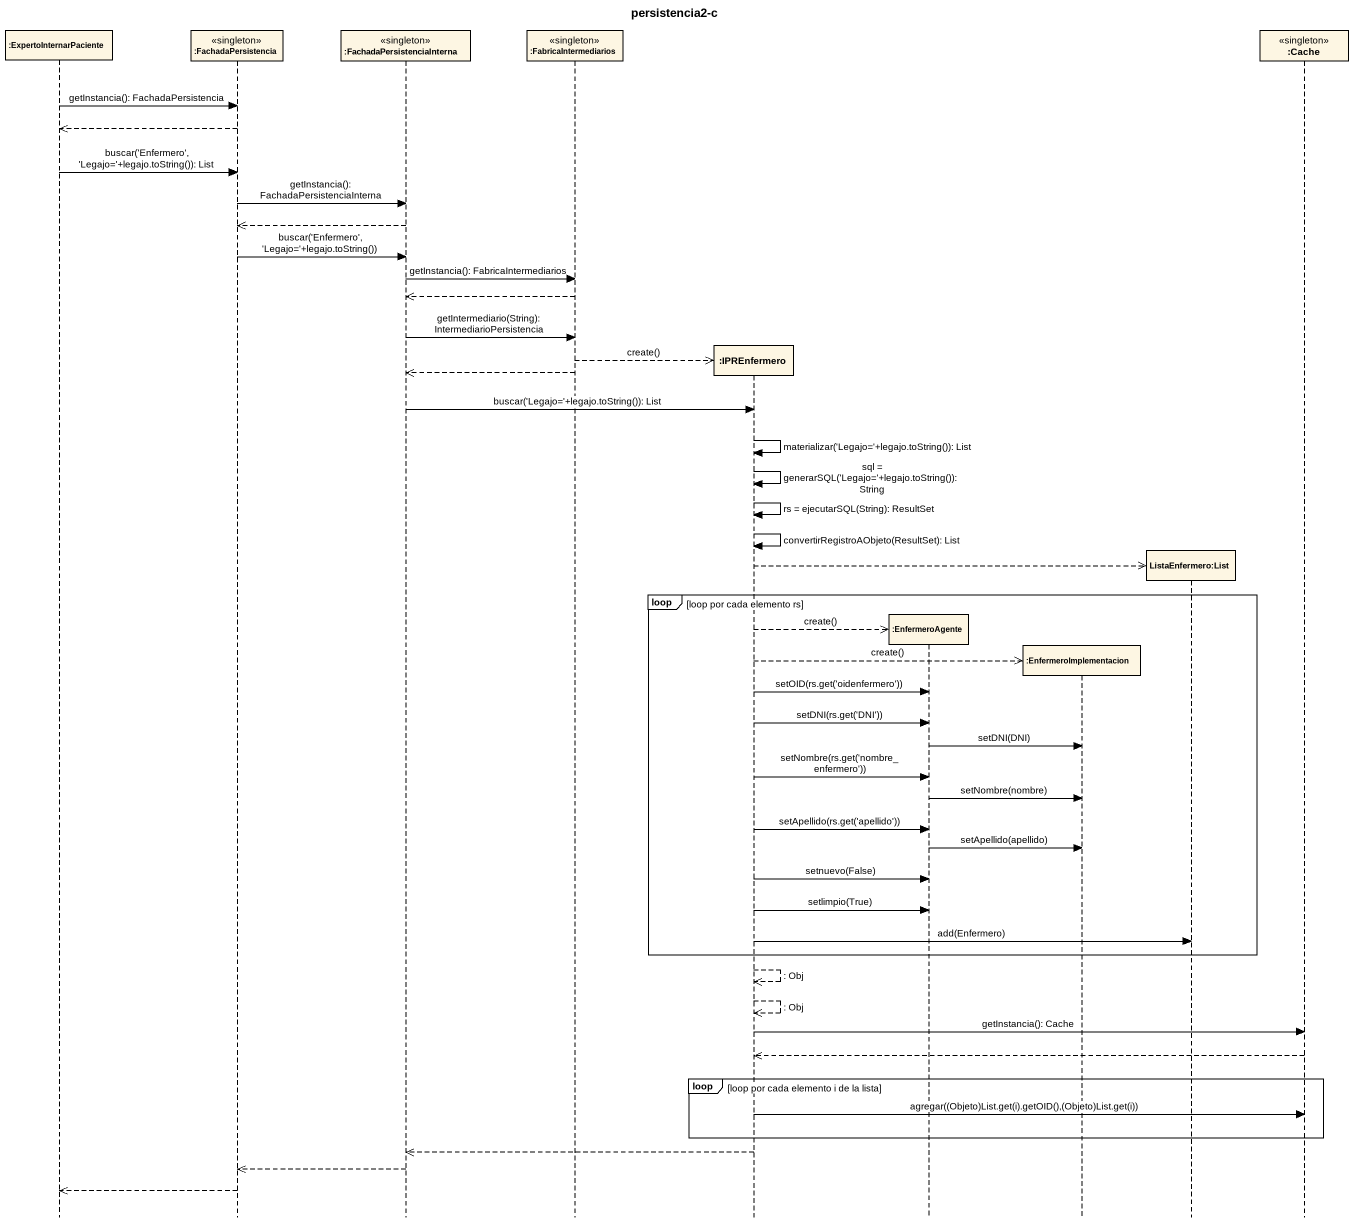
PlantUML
@startuml
title persistencia2-c
hide footbox
participant ":ExpertoInternarPaciente" as ExpertoInternarPaciente
participant ":FachadaPersistencia" as FachadaPersistencia <<singleton>>
participant ":FachadaPersistenciaInterna" as FachadaPersistenciaInterna <<singleton>>
participant ":FabricaIntermediarios" as FabricaIntermediarios <<singleton>>
participant ":IPREnfermero" as IPREnfermero
participant ":EnfermeroAgente" as EnfermeroAgente
participant ":EnfermeroImplementacion" as EnfermeroImplementacion
participant "ListaEnfermero:List" as ListaEnfermero_List
participant ":Cache" as Cache <<singleton>>

ExpertoInternarPaciente -> FachadaPersistencia : getInstancia(): FachadaPersistencia
FachadaPersistencia -->> ExpertoInternarPaciente
ExpertoInternarPaciente -> FachadaPersistencia : buscar('Enfermero', 'Legajo='+legajo.toString()): List
FachadaPersistencia -> FachadaPersistenciaInterna : getInstancia(): FachadaPersistenciaInterna
FachadaPersistenciaInterna -->> FachadaPersistencia
FachadaPersistencia -> FachadaPersistenciaInterna : buscar('Enfermero', 'Legajo='+legajo.toString())
FachadaPersistenciaInterna -> FabricaIntermediarios : getInstancia(): FabricaIntermediarios
FabricaIntermediarios -->> FachadaPersistenciaInterna
FachadaPersistenciaInterna -> FabricaIntermediarios : getIntermediario(String): IntermediarioPersistencia
FabricaIntermediarios -->> IPREnfermero ** : create()
FabricaIntermediarios -->> FachadaPersistenciaInterna
FachadaPersistenciaInterna -> IPREnfermero : buscar('Legajo='+legajo.toString()): List
IPREnfermero -> IPREnfermero : materializar('Legajo='+legajo.toString()): List
IPREnfermero -> IPREnfermero : sql = generarSQL('Legajo='+legajo.toString()): String
IPREnfermero -> IPREnfermero : rs = ejecutarSQL(String): ResultSet
IPREnfermero -> IPREnfermero : convertirRegistroAObjeto(ResultSet): List
IPREnfermero -->> ListaEnfermero_List **
loop loop por cada elemento rs
  IPREnfermero -->> EnfermeroAgente ** : create()
  IPREnfermero -->> EnfermeroImplementacion ** : create()
  IPREnfermero -> EnfermeroAgente : setOID(rs.get('oidenfermero'))
  IPREnfermero -> EnfermeroAgente : setDNI(rs.get('DNI'))
  EnfermeroAgente -> EnfermeroImplementacion : setDNI(DNI)
  IPREnfermero -> EnfermeroAgente : setNombre(rs.get('nombre_enfermero'))
  EnfermeroAgente -> EnfermeroImplementacion : setNombre(nombre)
  IPREnfermero -> EnfermeroAgente : setApellido(rs.get('apellido'))
  EnfermeroAgente -> EnfermeroImplementacion : setApellido(apellido)
  IPREnfermero -> EnfermeroAgente : setnuevo(False)
  IPREnfermero -> EnfermeroAgente : setlimpio(True)
  IPREnfermero -> ListaEnfermero_List : add(Enfermero)
end
IPREnfermero -->> IPREnfermero : : Obj
IPREnfermero -->> IPREnfermero : : Obj
IPREnfermero -> Cache : getInstancia(): Cache
Cache -->> IPREnfermero
loop loop por cada elemento i de la lista
  IPREnfermero -> Cache : agregar((Objeto)List.get(i).getOID(),(Objeto)List.get(i))
end
IPREnfermero -->> FachadaPersistenciaInterna
FachadaPersistenciaInterna -->> FachadaPersistencia
FachadaPersistencia -->> ExpertoInternarPaciente
@enduml
